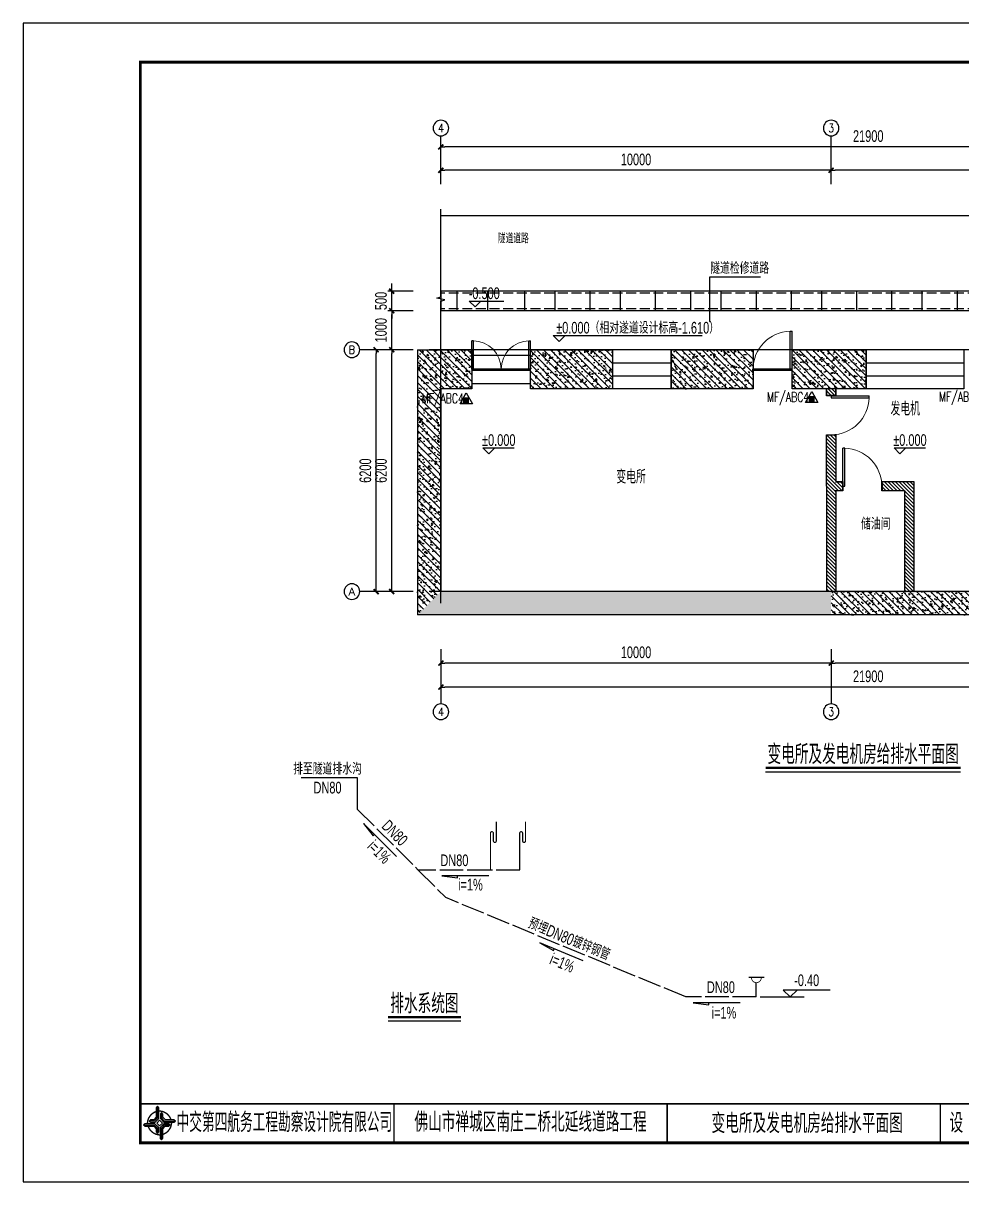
# Model space of a CAD drawing. Extents: x -316592 to 60787, y -138940 to -60306.
# Drawn here: x -30152 to -6077, y -138940 to -109240 of the extents above; entities that cross this region are included whole.
import ezdxf
from ezdxf.enums import TextEntityAlignment as Align

# ---------------------------------------------------------------- set-up
doc = ezdxf.new("R2010")
doc.units = 0
doc.header["$LTSCALE"] = 1000
doc.header["$MEASUREMENT"] = 0
doc.linetypes.add('DASH', pattern=[0.35, 0.25, -0.1])
doc.linetypes.add('W_P', pattern=[0.7, 0.6, -0.1])
for name, color, linetype in [('---GPS_废水管', 3, 'W_P'), ('---GPS_废水管_DN', 74, 'Continuous'), ('---GPS_废水管_PJ', 74, 'Continuous'), ('---GPS_排水管_PJ', 54, 'Continuous'), ('---GPS_消防设备及管件', 4, 'Continuous'), ('AXIS', 4, 'Continuous'), ('AXIS_TEXT', 7, 'Continuous'), ('DIM_ELEV', 4, 'Continuous'), ('DIM_SYMB', 4, 'Continuous'), ('DOTE', 8, 'Continuous'), ('PUB_HATCH', 246, 'Continuous'), ('PUB_TEXT', 7, 'Continuous'), ('PUB_WALL', 9, 'Continuous'), ('QQ', 8, 'Continuous'), ('WALL', 8, 'Continuous'), ('WINDOW', 8, 'Continuous'), ('图框', 7, 'Continuous'), ('文字', 7, 'Continuous')]:
    doc.layers.add(name, color=color, linetype=linetype)
doc.styles.add('_TCH_AXIS', font='COMPLEX', dxfattribs={"bigfont": 'GBCBIG'})
doc.styles.add('COMPLEX', font='COMPLEX')
doc.styles.add('HZ', font='HZTXT_E.SHX', dxfattribs={"width": 0.7, "bigfont": 'HZTXT.SHX'})
doc.styles.add('HZTXT', font='SIMPLEX.shx', dxfattribs={"width": 0.8, "bigfont": 'gbhzfs.shx'})
doc.styles.get("Standard").update_dxf_attribs({"font": 'simplex1.shx', "width": 0.7, "bigfont": 'hztxt.shx'})
doc.dimstyles.new('LZGPS', dxfattribs={"dimscale": 100, "dimtxt": 3, "dimasz": 1, "dimexe": 1, "dimexo": 2, "dimgap": 1.25, "dimtad": 1, "dimdec": 0, "dimzin": 0, "dimdsep": 46, "dimtxsty": 'HZ', "dimblk": '$dimbk', "dimcen": 2, "dimclrd": 256, "dimclre": 256, "dimazin": 0, "dimtfac": 1, "dimtdec": 0, "dimtix": 1, "dimtmove": 2, "dimatfit": 3, "dimfxl": 0, "dimtolj": 1, "dimtzin": 0, "dimarcsym": 0})
pattern_1 = [(135, (132065.31, -100986.26), (47.0226, 47.0226), [])]
pattern_2 = [(135, (132065.31, -101034.01), (88.38835, 88.38835), []), (130, (132065.3, -101034), (-358.6301, -31.37607), [37.5, -412.5]), (185, (132065.3, -101034), (69.3757, 376.0961), [30, -330]), (79.5486, (132035.42, -101036.63), (-289.2547, 344.7198), [31.8701, -350.57106]), (133.8158, (132065.3, -100934), (-533.6205, -82.7595), [56.25, -618.75]), (83.3644, (132020.84, -100940.9), (-467.3314, 487.059), [47.8051, -525.8565]), (188.8158, (132065.3, -100934), (-467.331, 487.0593), [45, -495]), (159, (132015.3, -100959), (-298.4535, -201.30945), [37.5, -412.5]), (214, (132015.3, -100959), (-121.6577, 362.575), [30, -330]), (108.5486, (131990.44, -100975.8), (-420.1113, 161.26525), [31.8701, -350.57106]), (142.5, (132065.31, -101034.01), (-6.07993, 166.44693), [0, -326, 0, -335, 0, -331.25]), (172.5, (132065.31, -101034.01), (-131.53477, 197.20586), [0, -191, 0, -318.5, 0, -126.25]), (212.5, (132176.81, -101034.01), (-266.91122, -11.27744), [0, -125, 0, -390, 0, -517.5]), (222.5, (132226.8, -101034), (-291.5931, 50.0525), [0, -162.5, 0, -259, 0, -367.5])]

# ---------------------------------------------------------------- blocks, each defined once
blk = doc.blocks.new('tb')
at = {"lineweight": -3}
h = blk.add_hatch(color=256, dxfattribs=at)
h.paths.add_polyline_path([(-1.23, -0.13), (-3.78, -0.14), (-4.14, -0.41), (-1.4, -0.44), (-0.56, -1.24), (-0.54, -2.62), (-0.27, -2.2), (-0.26, -1.06)])
h.paths.add_polyline_path([(0.13, -1.08), (0.14, -3.86), (0.41, -4.26), (0.44, -1.24), (1.25, -0.43), (2.66, -0.43), (2.26, -0.16), (1.07, -0.15)])
h.paths.add_polyline_path([(1.08, 0.3), (3.62, 0.3), (4.02, 0.56), (1.25, 0.57), (0.43, 1.39), (0.43, 2.8), (0.16, 2.41), (0.15, 1.24)])
h.paths.add_polyline_path([(-0.28, 1.21), (-0.28, 3.99), (-0.56, 4.39), (-0.57, 1.41), (-1.38, 0.6), (-2.74, 0.56), (-2.33, 0.3), (-1.2, 0.29)])
for p, q in [((-0.56, 4.39), (-0.57, 1.41)), ((-1.38, 0.6), (-2.74, 0.56)), ((-0.57, 1.41), (-1.38, 0.6)), ((0.43, 2.8), (0.43, 1.39)), ((0.43, 1.39), (1.25, 0.57)), ((1.25, 0.57), (4.02, 0.56)), ((-4.14, -0.41), (-1.4, -0.44)), ((-1.4, -0.44), (-0.56, -1.24)), ((-0.56, -1.24), (-0.54, -2.62)), ((0.41, -4.26), (0.44, -1.24)), ((0.44, -1.24), (1.25, -0.43)), ((1.25, -0.43), (2.66, -0.43))]:
    blk.add_line(p, q, dxfattribs=at)
at = {"lineweight": -3, "const_width": 0.35, "flags": 128}
for points in [[(-0.9, 3.02, 0.324167), (-3.16, -0.14)], [(2.88, 0.92, 0.324403), (-0.24, 3.15)], [(0.75, -2.86, 0.325418), (3.02, 0.26)], [(-2.98, -0.76, 0.322976), (0.14, -2.98)]]:
    blk.add_lwpolyline(points, format="xyb", dxfattribs=at)
at = {"lineweight": -3, "flags": 128}
for points in [[(-0.9, 3.99), (-0.9, 1.58), (-1.53, 0.91), (-2.34, 0.91), (-2.74, 0.56), (-2.33, 0.3), (-1.2, 0.29), (-0.28, 1.21), (-0.28, 3.99), (-0.56, 4.39)], [(-0.04, 0.77), (0.68, 0.04), (-0.04, -0.69), (-0.77, 0.05)], [(3.62, 0.92), (1.43, 0.92), (0.77, 1.54), (0.77, 2.38), (0.43, 2.8), (0.16, 2.41), (0.15, 1.24), (1.08, 0.3), (3.62, 0.3), (4.02, 0.56)], [(-3.73, -0.76), (-1.54, -0.76), (-0.89, -1.39), (-0.89, -2.21), (-0.54, -2.62), (-0.27, -2.2), (-0.26, -1.06), (-1.23, -0.13), (-3.78, -0.14), (-4.14, -0.41)], [(0.75, -3.85), (0.75, -1.43), (1.4, -0.78), (2.26, -0.78), (2.66, -0.43), (2.26, -0.16), (1.07, -0.15), (0.13, -1.08), (0.14, -3.86), (0.41, -4.26)]]:
    blk.add_lwpolyline(points, close=True, dxfattribs=at)
blk = doc.blocks.new('$dimbk')
blk.add_line((0, 0), (-1, 0))
blk.add_lwpolyline([(-0.64, -0.64, 0.45, 0.45, 0), (0.64, 0.64, 0.45, 0.45, 0)], format="xyseb")
blk = doc.blocks.new('*D102')
at = {"layer": 'AXIS', "lineweight": -2}
for p, q in [((-19450, -125287), (-19450, -125743)), ((-9450, -125287), (-9450, -125743)), ((-9550, -125643), (-19350, -125643))]:
    blk.add_line(p, q, dxfattribs=at)
at = {"layer": 'Defpoints', "color": 0}
for p in [(-19450, -125087), (-9450, -125087), (-19450, -125643)]:
    blk.add_point(p, dxfattribs=at)
at = {"layer": 'AXIS', "lineweight": -2, "xscale": 100, "yscale": 100, "zscale": 100, "rotation": 180.0000000000002}
blk.add_blockref('$dimbk', (-19450, -125643), dxfattribs=at)
at = {"layer": 'AXIS', "lineweight": -2, "xscale": 100, "yscale": 100, "zscale": 100}
blk.add_blockref('$dimbk', (-9450, -125643), dxfattribs=at)
at = {"layer": 'AXIS', "color": 0, "insert": (-14450, -125368), "char_height": 300, "attachment_point": 5, "style": 'HZ'}
blk.add_mtext('\\A1;10000', dxfattribs=at)
blk = doc.blocks.new('*D103')
at = {"layer": 'AXIS', "lineweight": -2}
for p, q in [((-9450, -125287), (-9450, -125743)), ((-450, -125287), (-450, -125743)), ((-550, -125643), (-9350, -125643))]:
    blk.add_line(p, q, dxfattribs=at)
at = {"layer": 'Defpoints', "color": 0}
for p in [(-9450, -125087), (-450, -125087), (-9450, -125643)]:
    blk.add_point(p, dxfattribs=at)
at = {"layer": 'AXIS', "lineweight": -2, "xscale": 100, "yscale": 100, "zscale": 100, "rotation": 180}
blk.add_blockref('$dimbk', (-9450, -125643), dxfattribs=at)
at = {"layer": 'AXIS', "lineweight": -2, "xscale": 100, "yscale": 100, "zscale": 100}
blk.add_blockref('$dimbk', (-450, -125643), dxfattribs=at)
at = {"layer": 'AXIS', "color": 0, "insert": (-4950, -125368), "char_height": 300, "attachment_point": 5, "style": 'HZ'}
blk.add_mtext('\\A1;9000', dxfattribs=at)
blk = doc.blocks.new('*D105')
at = {"layer": 'AXIS', "lineweight": -2}
for p, q in [((-19450, -125651), (-19450, -126358)), ((2450, -125651), (2450, -126358)), ((2350, -126258), (-19350, -126258))]:
    blk.add_line(p, q, dxfattribs=at)
at = {"layer": 'Defpoints', "color": 0}
for p in [(-19450, -125451), (2450, -125451), (-19450, -126258)]:
    blk.add_point(p, dxfattribs=at)
at = {"layer": 'AXIS', "lineweight": -2, "xscale": 100, "yscale": 100, "zscale": 100, "rotation": 180}
blk.add_blockref('$dimbk', (-19450, -126258), dxfattribs=at)
at = {"layer": 'AXIS', "lineweight": -2, "xscale": 100, "yscale": 100, "zscale": 100}
blk.add_blockref('$dimbk', (2450, -126258), dxfattribs=at)
at = {"layer": 'AXIS', "color": 0, "insert": (-8500, -125983), "char_height": 300, "attachment_point": 5, "style": 'HZ'}
blk.add_mtext('\\A1;21900', dxfattribs=at)
blk = doc.blocks.new('*D112')
at = {"layer": 'AXIS', "lineweight": -2}
for p, q in [((-20163, -117610), (-20809, -117610)), ((-20709, -123710), (-20709, -117710)), ((-20163, -123810), (-20809, -123810))]:
    blk.add_line(p, q, dxfattribs=at)
at = {"layer": 'Defpoints', "color": 0}
for p in [(-20709, -117610), (-19963, -117610), (-19963, -123810)]:
    blk.add_point(p, dxfattribs=at)
at = {"layer": 'AXIS', "lineweight": -2, "xscale": 100, "yscale": 100, "zscale": 100}
for p, rotation in [((-20709, -117610), 90), ((-20709, -123810), 270)]:
    blk.add_blockref('$dimbk', p, dxfattribs=dict(at, rotation=rotation))
at = {"layer": 'AXIS', "color": 0, "insert": (-20984, -120710), "char_height": 300, "attachment_point": 5, "rotation": 90, "style": 'HZ'}
blk.add_mtext('\\A1;6200', dxfattribs=at)
blk = doc.blocks.new('*D113')
at = {"layer": 'AXIS', "lineweight": -2}
for p, q in [((-20163, -116610), (-20809, -116610)), ((-20709, -117510), (-20709, -116710)), ((-20163, -117610), (-20809, -117610))]:
    blk.add_line(p, q, dxfattribs=at)
at = {"layer": 'Defpoints', "color": 0}
for p in [(-20709, -116610), (-19963, -116610), (-19963, -117610)]:
    blk.add_point(p, dxfattribs=at)
at = {"layer": 'AXIS', "lineweight": -2, "xscale": 100, "yscale": 100, "zscale": 100}
for p, rotation in [((-20709, -116610), 90), ((-20709, -117610), 270)]:
    blk.add_blockref('$dimbk', p, dxfattribs=dict(at, rotation=rotation))
at = {"layer": 'AXIS', "color": 0, "insert": (-20984, -117110), "char_height": 300, "attachment_point": 5, "rotation": 90, "style": 'HZ'}
blk.add_mtext('\\A1;1000', dxfattribs=at)
blk = doc.blocks.new('*D114')
at = {"layer": 'AXIS', "lineweight": -2}
for p, q in [((-20163, -116110), (-20809, -116110)), ((-20709, -116010), (-20709, -115910)), ((-20709, -116610), (-20709, -116110)), ((-20163, -116610), (-20809, -116610)), ((-20709, -116710), (-20709, -116810))]:
    blk.add_line(p, q, dxfattribs=at)
at = {"layer": 'Defpoints', "color": 0}
for p in [(-20709, -116110), (-19963, -116110), (-19963, -116610)]:
    blk.add_point(p, dxfattribs=at)
at = {"layer": 'AXIS', "lineweight": -2, "xscale": 100, "yscale": 100, "zscale": 100}
for p, rotation in [((-20709, -116110), 270), ((-20709, -116610), 90)]:
    blk.add_blockref('$dimbk', p, dxfattribs=dict(at, rotation=rotation))
at = {"layer": 'AXIS', "color": 0, "insert": (-20984, -116360), "char_height": 300, "attachment_point": 5, "rotation": 90, "style": 'HZ'}
blk.add_mtext('\\A1;500', dxfattribs=at)
blk = doc.blocks.new('*D115')
at = {"layer": 'AXIS', "lineweight": -2}
for p, q in [((-20428, -117610), (-21209, -117610)), ((-21109, -123710), (-21109, -117710)), ((-20428, -123810), (-21209, -123810))]:
    blk.add_line(p, q, dxfattribs=at)
at = {"layer": 'Defpoints', "color": 0}
for p in [(-21109, -117610), (-20228, -117610), (-20228, -123810)]:
    blk.add_point(p, dxfattribs=at)
at = {"layer": 'AXIS', "lineweight": -2, "xscale": 100, "yscale": 100, "zscale": 100}
for p, rotation in [((-21109, -117610), 90), ((-21109, -123810), 270)]:
    blk.add_blockref('$dimbk', p, dxfattribs=dict(at, rotation=rotation))
at = {"layer": 'AXIS', "color": 0, "insert": (-21384, -120710), "char_height": 300, "attachment_point": 5, "rotation": 90, "style": 'HZ'}
blk.add_mtext('\\A1;6200', dxfattribs=at)
blk = doc.blocks.new('*D116')
at = {"layer": 'AXIS', "lineweight": -2}
for p, q in [((-19450, -113367), (-19450, -112910)), ((-9550, -113010), (-19350, -113010)), ((-9450, -113367), (-9450, -112910))]:
    blk.add_line(p, q, dxfattribs=at)
at = {"layer": 'Defpoints', "color": 0}
for p in [(-19450, -113010), (-19450, -113567), (-9450, -113567)]:
    blk.add_point(p, dxfattribs=at)
at = {"layer": 'AXIS', "lineweight": -2, "xscale": 100, "yscale": 100, "zscale": 100, "rotation": 180}
blk.add_blockref('$dimbk', (-19450, -113010), dxfattribs=at)
at = {"layer": 'AXIS', "lineweight": -2, "xscale": 100, "yscale": 100, "zscale": 100}
blk.add_blockref('$dimbk', (-9450, -113010), dxfattribs=at)
at = {"layer": 'AXIS', "color": 0, "insert": (-14450, -112735), "char_height": 300, "attachment_point": 5, "style": 'HZ'}
blk.add_mtext('\\A1;10000', dxfattribs=at)
blk = doc.blocks.new('*D117')
at = {"layer": 'AXIS', "lineweight": -2}
for p, q in [((-9450, -113367), (-9450, -112910)), ((-550, -113010), (-9350, -113010)), ((-450, -113367), (-450, -112910))]:
    blk.add_line(p, q, dxfattribs=at)
at = {"layer": 'Defpoints', "color": 0}
for p in [(-9450, -113010), (-9450, -113567), (-450, -113567)]:
    blk.add_point(p, dxfattribs=at)
at = {"layer": 'AXIS', "lineweight": -2, "xscale": 100, "yscale": 100, "zscale": 100, "rotation": 180}
blk.add_blockref('$dimbk', (-9450, -113010), dxfattribs=at)
at = {"layer": 'AXIS', "lineweight": -2, "xscale": 100, "yscale": 100, "zscale": 100}
blk.add_blockref('$dimbk', (-450, -113010), dxfattribs=at)
at = {"layer": 'AXIS', "color": 0, "insert": (-4950, -112735), "char_height": 300, "attachment_point": 5, "style": 'HZ'}
blk.add_mtext('\\A1;9000', dxfattribs=at)
blk = doc.blocks.new('*D119')
at = {"layer": 'AXIS', "lineweight": -2}
for p, q in [((-19450, -113018), (-19450, -112311)), ((2350, -112411), (-19350, -112411)), ((2450, -113018), (2450, -112311))]:
    blk.add_line(p, q, dxfattribs=at)
at = {"layer": 'Defpoints', "color": 0}
for p in [(-19450, -112411), (-19450, -113218), (2450, -113218)]:
    blk.add_point(p, dxfattribs=at)
at = {"layer": 'AXIS', "lineweight": -2, "xscale": 100, "yscale": 100, "zscale": 100, "rotation": 180}
blk.add_blockref('$dimbk', (-19450, -112411), dxfattribs=at)
at = {"layer": 'AXIS', "lineweight": -2, "xscale": 100, "yscale": 100, "zscale": 100}
blk.add_blockref('$dimbk', (2450, -112411), dxfattribs=at)
at = {"layer": 'AXIS', "color": 0, "insert": (-8500, -112136), "char_height": 300, "attachment_point": 5, "style": 'HZ'}
blk.add_mtext('\\A1;21900', dxfattribs=at)
blk = doc.blocks.new('_AXISO')
blk.add_circle((0, 0), 0.5)
at = {"layer": 'AXIS_TEXT', "style": 'COMPLEX', "width": 1.041667}
blk.add_attdef('A', text='', height=0.56, dxfattribs=at).set_placement((-0.25, -0.28), (0.25, -0.28), align=Align.FIT)
blk = doc.blocks.new('$DorLib2D$00000001')
for p, q in [((0.45, 0.975), (0.5, 0.975)), ((0.45, 0), (0.45, 0.975)), ((0.5, 0), (0.5, 0.975)), ((0.5, 0), (0.45, 0))]:
    blk.add_line(p, q)
at = {"lineweight": 13}
blk.add_arc((0.475, 0), 0.975, 91.4693, 180, dxfattribs=at)
blk = doc.blocks.new('$DorLib2D$00000002')
for p, q in [((-0.5, 0), (-0.5, 0.4875)), ((-0.475, 0.4875), (-0.5, 0.4875)), ((-0.475, 0), (-0.475, 0.4875)), ((0.475, 0), (0.475, 0.4875)), ((0.475, 0.4875), (0.5, 0.4875)), ((0.5, 0), (0.5, 0.4875)), ((-0.5, 0), (-0.475, 0)), ((0.5, 0), (0.475, 0))]:
    blk.add_line(p, q)
at = {"lineweight": 13}
for centre, start, end in [((-0.4875, 0), 0, 88.53072), ((0.4875, 0), 91.46928, 180)]:
    blk.add_arc(centre, 0.4875, start, end, dxfattribs=at)
blk = doc.blocks.new('$TCHSYS$WIN2D')
for p, q in [((-0.5, 0.5), (0.5, 0.5)), ((-0.5, 0.5), (-0.5, -0.5)), ((0.5, 0.5), (0.5, -0.5)), ((0.5, 0.167), (-0.5, 0.167)), ((0.5, -0.167), (-0.5, -0.167)), ((-0.5, -0.5), (0.5, -0.5))]:
    blk.add_line(p, q)
blk = doc.blocks.new('$PS007_2')
at = {"const_width": 30}
blk.add_lwpolyline([(0, 0), (0, 946, 1), (-75, 946), (-75, 746, -1), (-150, 746), (-150, 1244)], format="xyb", dxfattribs=at)
blk = doc.blocks.new('$PS001_1')
blk.add_line((-212, 500), (188, 500))
at = {"const_width": 20}
blk.add_lwpolyline([(-134, 500, 1.067664), (116, 500)], format="xyb", dxfattribs=at)
at = {"const_width": 30}
blk.add_lwpolyline([(0, 367), (0, 0)], dxfattribs=at)
at = {"style": 'HZ', "width": 0.7, "flags": 1}
for tag in ['UNIT', 'WHAT', 'SPEC']:
    blk.add_attdef(tag, (0, 0), '', height=0.001, dxfattribs=at)
blk = doc.blocks.new('_ARROW2')
blk.add_line((-600, 0), (600, 0))
blk.add_lwpolyline([(600, 0), (202, 50), (202, 0)])
blk.add_solid([(202, 50), (202, 0), (600, 0), (202, 50)])
blk = doc.blocks.new('$BG_1')
blk.add_lwpolyline([(10.23, 1.77), (-1.77, 1.77), (0, 0), (1.77, 1.77)])
at = {"style": 'HZ', "width": 0.7}
blk.add_attdef('BG', text='', height=2.5, dxfattribs=at).set_placement((4.22, 2.77), align=Align.CENTER)
blk = doc.blocks.new('MF5')
at = {"layer": '---GPS_消防设备及管件'}
h = blk.add_hatch(dxfattribs=at)
h.set_pattern_fill('JIS_RC_30', color=256, style=0)
h.set_pattern_definition([(45, (-115826.89, -14784.76), (-21.2132034, 21.2132034), []), (45, (-115825.89, -14784.76), (-21.2132034, 21.2132034), []), (45, (-115824.89, -14784.76), (-21.2132034, 21.2132034), [])])
h.paths.add_polyline_path([(-90, 38), (-90, 218), (90, 218), (90, 38)])
for p, q in [((0, 416), (-240, 0)), ((-240, 0), (240, 0)), ((-90, 218), (90, 218)), ((-90, 38), (-90, 218)), ((-90, 38), (90, 38)), ((240, 0), (0, 416)), ((90, 38), (90, 218))]:
    blk.add_line(p, q, dxfattribs=at)

msp = doc.modelspace()

# ---------------------------------------------------------------- hatches: boundary and pattern name
at = {"layer": 'PUB_HATCH'}
h = msp.add_hatch(dxfattribs=at)
h.set_pattern_fill('钢筋混凝土', color=256, scale=50, style=0)
h.set_pattern_definition(pattern_2)
h.paths.add_polyline_path([(-20025.2, -117635.3), (-19475.2, -118585.3), (-19450.2, -118610.3), (-19450.2, -123810.3), (-20050.2, -124410.3), (-20050.2, -117610.3)])
h = msp.add_hatch(dxfattribs=at)
h.set_pattern_fill('钢筋混凝土', color=256, scale=50, style=0)
h.set_pattern_definition(pattern_2)
h.paths.add_polyline_path([(-20025.2, -117635.3), (-20050.2, -117610.3), (-18655.2, -117610.3), (-18655.2, -118610.3), (-19450.2, -118610.3), (-19475.2, -118585.3)])
h = msp.add_hatch(dxfattribs=at)
h.set_pattern_fill('钢筋混凝土', color=256, scale=50, style=0)
h.set_pattern_definition(pattern_2)
h.paths.add_polyline_path([(-15049.8, -118610.3), (-17155.2, -118610.3), (-17155.2, -117610.3), (-15049.8, -117610.3)])
h = msp.add_hatch(dxfattribs=at)
h.set_pattern_fill('钢筋混凝土', color=256, scale=50, style=0)
h.set_pattern_definition(pattern_2)
h.paths.add_polyline_path([(-11451.4, -118610.3), (-13549.8, -118610.3), (-13549.8, -117610.3), (-11451.4, -117610.3)])
h = msp.add_hatch(dxfattribs=at)
h.set_pattern_fill('钢筋混凝土', color=256, scale=50, style=0)
h.set_pattern_definition(pattern_2)
h.paths.add_polyline_path([(-9450.2, -117610.3), (-9450.2, -118610.3), (-10451.4, -118610.3), (-10451.4, -117610.3)])
h = msp.add_hatch(dxfattribs=at)
h.set_pattern_fill('钢筋混凝土', color=256, scale=50, style=0)
h.set_pattern_definition(pattern_2)
h.paths.add_polyline_path([(-9450.2, -118610.3), (-9450.2, -117610.3), (-8550.4, -117610.3), (-8550.4, -118610.3)])
h = msp.add_hatch(dxfattribs=at)
h.set_pattern_fill('普通砖', color=256, scale=50, style=0)
h.set_pattern_definition(pattern_1)
h.paths.add_polyline_path([(-9570.2, -118610.3), (-9330.2, -118610.3), (-9330.2, -118790.5), (-9570.2, -118790.5)])
h = msp.add_hatch(dxfattribs=at)
h.set_pattern_fill('普通砖', color=256, scale=50, style=0)
h.set_pattern_definition(pattern_1)
h.paths.add_polyline_path([(-9410.2, -121110.3), (-9570.2, -121110.3), (-9570.2, -119790.5), (-9330.2, -119790.5), (-9330.2, -120990.3), (-9355.2, -121015.3)])
h = msp.add_hatch(dxfattribs=at)
h.set_pattern_fill('普通砖', color=256, scale=50, style=0)
h.set_pattern_definition(pattern_1)
h.paths.add_polyline_path([(-9410.2, -121110.3), (-9355.2, -121205.3), (-9330.2, -121230.3), (-9330.2, -123810.3), (-9570.2, -123810.3), (-9570.2, -121110.3)])
h = msp.add_hatch(dxfattribs=at)
h.set_pattern_fill('普通砖', color=256, scale=50, style=0)
h.set_pattern_definition(pattern_1)
h.paths.add_polyline_path([(-9355.2, -121015.3), (-9330.2, -120990.3), (-9150.2, -120990.3), (-9150.2, -121230.3), (-9330.2, -121230.3), (-9355.2, -121205.3), (-9410.2, -121110.3)])
h = msp.add_hatch(dxfattribs=at)
h.set_pattern_fill('普通砖', color=256, scale=50, style=0)
h.set_pattern_definition(pattern_1)
h.paths.add_polyline_path([(-7330.2, -120990.3), (-7570.2, -121230.3), (-8150.2, -121230.3), (-8150.2, -120990.3)])
h = msp.add_hatch(dxfattribs=at)
h.set_pattern_fill('普通砖', color=256, scale=50, style=0)
h.set_pattern_definition(pattern_1)
h.paths.add_polyline_path([(-7570.2, -121230.3), (-7330.2, -120990.3), (-7330.2, -123810.3), (-7570.2, -123810.3)])
h = msp.add_hatch(dxfattribs=at)
h.set_pattern_fill('钢筋混凝土', color=256, scale=50, style=0)
h.set_pattern_definition(pattern_2)
h.paths.add_polyline_path([(-9450.2, -123810.3), (-9450.2, -124410.3), (-20050.2, -124410.3), (-19450.2, -123810.3)])
h = msp.add_hatch(dxfattribs=at)
h.set_pattern_fill('钢筋混凝土', color=256, scale=50, style=0)
h.set_pattern_definition(pattern_2)
h.paths.add_polyline_path([(-7450.2, -123810.3), (-7450.2, -124410.3), (-9450.2, -124410.3), (-9450.2, -123810.3)])
h = msp.add_hatch(dxfattribs=at)
h.set_pattern_fill('钢筋混凝土', color=256, scale=50, style=0)
h.set_pattern_definition(pattern_2)
h.paths.add_polyline_path([(-250.2, -124010.4), (-450.2, -124385.4), (-450.2, -124410.4), (-7450.2, -124410.3), (-7450.2, -123810.3), (-450.2, -123810.4)])
at = {"layer": 'PUB_WALL'}
for points in [[(-20050.2, -117610.3), (-20050.2, -124410.3), (-20025.2, -124385.3), (-20025.2, -117635.3)], [(-20050.2, -117610.3), (-18655.2, -117610.3), (-18680.2, -117635.3), (-20025.2, -117635.3)], [(-18655.2, -117610.3), (-18655.2, -118610.3), (-18680.2, -118585.3), (-18680.2, -117635.3)], [(-17155.2, -118610.3), (-17155.2, -117610.3), (-17130.2, -117635.3), (-17130.2, -118585.3)], [(-17155.2, -117610.3), (-15049.8, -117610.3), (-15074.8, -117635.3), (-17130.2, -117635.3)], [(-15049.8, -117610.3), (-15049.8, -118610.3), (-15074.8, -118585.3), (-15074.8, -117635.3)], [(-13549.8, -118610.3), (-13549.8, -117610.3), (-13524.8, -117635.3), (-13524.8, -118585.3)], [(-13549.8, -117610.3), (-11451.4, -117610.3), (-11476.4, -117635.3), (-13524.8, -117635.3)], [(-11451.4, -117610.3), (-11451.4, -118610.3), (-11476.4, -118585.3), (-11476.4, -117635.3)], [(-10451.4, -118610.3), (-10451.4, -117610.3), (-10426.4, -117635.3), (-10426.4, -118585.3)], [(-10451.4, -117610.3), (-9450.2, -117610.3), (-9450.2, -117635.3), (-10426.4, -117635.3)], [(-9450.2, -117610.3), (-8550.4, -117610.3), (-8575.4, -117635.3), (-9450.2, -117635.3)], [(-8550.4, -117610.3), (-8550.4, -118610.3), (-8575.4, -118585.3), (-8575.4, -117635.3)], [(-19450.2, -118610.3), (-19450.2, -123810.3), (-19475.2, -123835.3), (-19475.2, -118585.3)], [(-18655.2, -118610.3), (-19450.2, -118610.3), (-19475.2, -118585.3), (-18680.2, -118585.3)], [(-15049.8, -118610.3), (-17155.2, -118610.3), (-17130.2, -118585.3), (-15074.8, -118585.3)], [(-11451.4, -118610.3), (-13549.8, -118610.3), (-13524.8, -118585.3), (-11476.4, -118585.3)], [(-9450.2, -118610.3), (-10451.4, -118610.3), (-10426.4, -118585.3), (-9450.2, -118585.3)], [(-9570.2, -118790.5), (-9570.2, -118610.3), (-9545.2, -118610.3), (-9545.2, -118765.5)], [(-9330.2, -118790.5), (-9570.2, -118790.5), (-9545.2, -118765.5), (-9355.2, -118765.5)], [(-8550.4, -118610.3), (-9450.2, -118610.3), (-9450.2, -118585.3), (-8575.4, -118585.3)], [(-9330.2, -118610.3), (-9330.2, -118790.5), (-9355.2, -118765.5), (-9355.2, -118610.3)], [(-9570.2, -121110.3), (-9570.2, -119790.5), (-9545.2, -119815.5), (-9545.2, -121110.3)], [(-9570.2, -119790.5), (-9330.2, -119790.5), (-9355.2, -119815.5), (-9545.2, -119815.5)], [(-9330.2, -119790.5), (-9330.2, -120990.3), (-9355.2, -121015.3), (-9355.2, -119815.5)], [(-9570.2, -121110.3), (-9570.2, -123810.3), (-9545.2, -123810.3), (-9545.2, -121110.3)], [(-9330.2, -120990.3), (-9150.2, -120990.3), (-9175.2, -121015.3), (-9355.2, -121015.3)], [(-9150.2, -120990.3), (-9150.2, -121230.3), (-9175.2, -121205.3), (-9175.2, -121015.3)], [(-8150.2, -121230.3), (-8150.2, -120990.3), (-8125.2, -121015.3), (-8125.2, -121205.3)], [(-8150.2, -120990.3), (-7330.2, -120990.3), (-7355.2, -121015.3), (-8125.2, -121015.3)], [(-7330.2, -120990.3), (-7330.2, -123810.3), (-7355.2, -123810.3), (-7355.2, -121015.3)], [(-9330.2, -121230.3), (-9330.2, -123810.3), (-9355.2, -123810.3), (-9355.2, -121205.3)], [(-9150.2, -121230.3), (-9330.2, -121230.3), (-9355.2, -121205.3), (-9175.2, -121205.3)], [(-7570.2, -121230.3), (-8150.2, -121230.3), (-8125.2, -121205.3), (-7545.2, -121205.3)], [(-7570.2, -121230.3), (-7570.2, -123810.3), (-7545.2, -123810.3), (-7545.2, -121205.3)], [(-9450.2, -123810.3), (-19450.2, -123810.3), (-19475.2, -123835.3), (-9450.2, -123835.3)], [(-7450.2, -123810.3), (-9450.2, -123810.3), (-9450.2, -123835.3), (-7450.2, -123835.3)], [(-450.2, -123810.4), (-7450.2, -123810.3), (-7450.2, -123835.3), (-425.2, -123835.4)], [(-9450.2, -124410.3), (-20050.2, -124410.3), (-20025.2, -124385.3), (-9450.2, -124385.3)], [(-7450.2, -124410.3), (-9450.2, -124410.3), (-9450.2, -124385.3), (-7450.2, -124385.3)], [(-450.2, -124410.4), (-7450.2, -124410.3), (-7450.2, -124385.3), (-450.2, -124385.4)]]:
    msp.add_hatch(color=256, dxfattribs=at).paths.add_polyline_path(points)

# ---------------------------------------------------------------- linework, layer by layer
at = {"layer": '---GPS_废水管'}
for p, q in [((-21583.1, -129392.7, -400), (-20027.7, -130948.1, -400)), ((-18179.6, -130948.1, -400), (-20027.7, -130948.1, -400)), ((-20027.7, -130948.1, -400), (-19320.7, -131655, -400)), ((-17430.2, -130948.1, -400), (-18179.6, -130948.1, -400)), ((-13175.3, -134200.3, -400), (-19320.7, -131655, -400)), ((-11375.4, -134200.3, -400), (-13175.3, -134200.3, -400))]:
    msp.add_line(p, q, dxfattribs=at)
at = {"layer": '---GPS_废水管_DN'}
for p, q in [((-12554.8, -116886.8), (-12554.8, -115740.6)), ((-12554.8, -115740.6), (-11256.8, -115740.6)), ((-21583.1, -128585, -400), (-23032.6, -128585, -400)), ((-21583.1, -129392.7, -400), (-21583.1, -128585, -400)), ((-11265.7, -134200.3, -400), (-10138, -134200.3, -400))]:
    msp.add_line(p, q, dxfattribs=at)
at = {"layer": '---GPS_废水管_DN', "const_width": 20}
msp.add_lwpolyline([(-12554.8, -116896.8, -1), (-12554.8, -116876.8, -1)], format="xyb", close=True, dxfattribs=at)
for p, q in [((-8550.4, -118610.7), (-8550.3, -117610.7)), ((-17150.2, -117755.5), (-18650.2, -117755.5)), ((-17155.2, -118110.3), (-18655.2, -118110.3)), ((-17155.2, -118140.3), (-18655.2, -118140.3)), ((-10451.4, -118110.3), (-11451.4, -118110.3)), ((-10451.4, -118140.3), (-11451.4, -118140.3)), ((-17150.2, -118485.5), (-18650.2, -118485.5))]:
    msp.add_line(p, q)
msp.add_lwpolyline([(11847.8, -138939.9), (11847.8, -109239.9), (-30152.2, -109239.9), (-30152.2, -138939.9)], close=True)
for points, const_width in [([(10847.8, -110239.9), (-27152.2, -110239.9), (-27152.2, -137939.9), (10847.8, -137939.9), (10847.8, -110239.9)], 70), ([(-27152.2, -136939.9), (10847.8, -136939.9)], 40)]:
    msp.add_lwpolyline(points, dxfattribs=dict(const_width=const_width))
at = {"layer": 'AXIS'}
for p, q in [((-19450.2, -113367.6), (-19450.2, -112128)), ((-9450.2, -113367.6), (-9450.2, -112128)), ((-20228.1, -117610.3), (-21529.7, -117610.3)), ((-20228.1, -123810.3), (-21529.7, -123810.3)), ((-19450.2, -125451.1), (-19450.2, -126690.7)), ((-9450.2, -125451.1), (-9450.2, -126690.7))]:
    msp.add_line(p, q, dxfattribs=at)
at = {"layer": 'DIM_ELEV'}
for p, q in [((-18575.2, -116515), (-18725.2, -116365)), ((-18725.2, -116365), (-17838.8, -116365)), ((-18575.2, -116515), (-18425.2, -116365)), ((-16418.8, -117398.9), (-16568.8, -117248.9)), ((-16568.8, -117248.9), (-12758.4, -117248.9)), ((-16418.8, -117398.9), (-16268.8, -117248.9)), ((-18221.1, -120278.9), (-18371.1, -120128.9)), ((-18371.1, -120128.9), (-17569.5, -120128.9)), ((-18221.1, -120278.9), (-18071.1, -120128.9)), ((-7686.4, -120278.9), (-7836.4, -120128.9)), ((-7836.4, -120128.9), (-7034.8, -120128.9)), ((-7686.4, -120278.9), (-7536.4, -120128.9))]:
    msp.add_line(p, q, dxfattribs=at)
at = {"layer": 'DIM_SYMB'}
msp.add_lwpolyline([(-19450.2, -118610.3), (-19450.2, -116366.1), (-19345.2, -116327.9), (-19555.2, -116290.8), (-19450.2, -116253.6), (-19450.2, -114009.3)], dxfattribs=at)
at = {"layer": 'DOTE'}
for p, q in [((-19450.2, -124110.3), (-19450.2, -117310.3)), ((-19450.2, -124110.3), (-19450.2, -117310.3)), ((-150.2, -117610.3), (-19750.2, -117610.3)), ((2749.8, -123810.3), (-19750.2, -123810.3))]:
    msp.add_line(p, q, dxfattribs=at)
at = {"layer": 'QQ'}
for p, q in [((-450.2, -114178), (-19450.2, -114178)), ((-450.2, -116110.3), (-19450.2, -116110.3)), ((-19450.2, -116110.3), (-19450.2, -116610.3)), ((-19040.2, -116110.3), (-19040.2, -116610.3)), ((-18258.2, -116110.3), (-18258.2, -116610.3)), ((-17308.2, -116110.3), (-17308.2, -116610.3)), ((-16533.2, -116110.3), (-16533.2, -116610.3)), ((-15633.2, -116110.3), (-15633.2, -116610.3)), ((-15633.2, -116110.3), (-15633.2, -116610.3)), ((-14858.2, -116110.3), (-14858.2, -116610.3)), ((-13958.2, -116110.3), (-13958.2, -116610.3)), ((-13050.2, -116110.3), (-13050.2, -116610.3)), ((-13050.2, -116110.3), (-13050.2, -116610.3)), ((-12275.2, -116110.3), (-12275.2, -116610.3)), ((-11375.2, -116110.3), (-11375.2, -116610.3)), ((-10475.2, -116110.3), (-10475.2, -116610.3)), ((-10475.2, -116110.3), (-10475.2, -116610.3)), ((-9700.2, -116110.3), (-9700.2, -116610.3)), ((-8800.2, -116110.3), (-8800.2, -116610.3)), ((-7900.2, -116110.3), (-7900.2, -116610.3)), ((-7900.2, -116110.3), (-7900.2, -116610.3)), ((-7125.2, -116110.3), (-7125.2, -116610.3)), ((-6225.2, -116110.3), (-6225.2, -116610.3)), ((-450.2, -116610.3), (-19450.2, -116610.3))]:
    msp.add_line(p, q, dxfattribs=at)
at = {"layer": 'QQ', "linetype": 'DASH'}
for p, q in [((-450.2, -116160.3), (-19450.2, -116160.3)), ((-450.2, -116560.3), (-19450.2, -116560.3))]:
    msp.add_line(p, q, dxfattribs=at)
at = {"layer": 'WALL'}
for p, q in [((-20050.2, -117610.3), (-20050.2, -124410.3)), ((-20050.2, -117610.3), (-18655.2, -117610.3)), ((-18655.2, -117610.3), (-18655.2, -118610.3)), ((-17155.2, -118610.3), (-17155.2, -117610.3)), ((-17155.2, -117610.3), (-15049.8, -117610.3)), ((-15049.8, -117610.3), (-15049.8, -118610.3)), ((-13549.8, -118610.3), (-13549.8, -117610.3)), ((-13549.8, -117610.3), (-11451.4, -117610.3)), ((-11451.4, -117610.3), (-11451.4, -118610.3)), ((-10451.4, -118610.3), (-10451.4, -117610.3)), ((-10451.4, -117610.3), (-9450.2, -117610.3)), ((-9450.2, -117610.3), (-8550.4, -117610.3)), ((-8550.4, -117610.3), (-8550.4, -118610.3)), ((-19450.2, -118610.3), (-19450.2, -123810.3)), ((-18655.2, -118610.3), (-19450.2, -118610.3)), ((-15049.8, -118610.3), (-17155.2, -118610.3)), ((-11451.4, -118610.3), (-13549.8, -118610.3)), ((-9450.2, -118610.3), (-10451.4, -118610.3)), ((-9570.2, -118790.5), (-9570.2, -118610.3)), ((-9330.2, -118790.5), (-9570.2, -118790.5)), ((-8550.4, -118610.3), (-9450.2, -118610.3)), ((-9330.2, -118610.3), (-9330.2, -118790.5)), ((-9570.2, -121110.3), (-9570.2, -119790.5)), ((-9570.2, -119790.5), (-9330.2, -119790.5)), ((-9330.2, -119790.5), (-9330.2, -120990.3)), ((-9570.2, -121110.3), (-9570.2, -123810.3)), ((-9330.2, -120990.3), (-9150.2, -120990.3)), ((-9150.2, -120990.3), (-9150.2, -121230.3)), ((-8150.2, -121230.3), (-8150.2, -120990.3)), ((-8150.2, -120990.3), (-7330.2, -120990.3)), ((-7330.2, -120990.3), (-7330.2, -123810.3)), ((-9330.2, -121230.3), (-9330.2, -123810.3)), ((-9150.2, -121230.3), (-9330.2, -121230.3)), ((-7570.2, -121230.3), (-8150.2, -121230.3)), ((-7570.2, -121230.3), (-7570.2, -123810.3)), ((-9450.2, -123810.3), (-19450.2, -123810.3)), ((-7450.2, -123810.3), (-9450.2, -123810.3)), ((-450.2, -123810.4), (-7450.2, -123810.3)), ((-9450.2, -124410.3), (-20050.2, -124410.3)), ((-7450.2, -124410.3), (-9450.2, -124410.3)), ((-450.2, -124410.4), (-7450.2, -124410.3))]:
    msp.add_line(p, q, dxfattribs=at)
at = {"layer": '图框', "const_width": 40}
for points in [[(-20652.2, -136939.9), (-20652.2, -137939.9)], [(-13652.2, -137939.9), (-13652.2, -136939.9)], [(-6652.2, -137939.9), (-6652.2, -136939.9)]]:
    msp.add_lwpolyline(points, dxfattribs=at)
at = {"layer": '文字'}
for p, q in [((-11131, -128427.9), (-6133, -128427.9)), ((-18937.4, -134817.8), (-20804.7, -134817.8))]:
    msp.add_line(p, q, dxfattribs=at)
at = {"layer": '文字', "const_width": 60}
for points in [[(-11131, -128327.9), (-6133, -128327.9)], [(-18937.4, -134717.8), (-20804.7, -134717.8)]]:
    msp.add_lwpolyline(points, dxfattribs=at)

# ---------------------------------------------------------------- block references
at = {"layer": '---GPS_废水管_DN'}
for p, rotation in [((-21009.9, -130178), 135.0000000004422), ((-18823.5, -131098.1), 180), ((-16362.7, -133042.5), 157.5017920887464), ((-12383.8, -134350.3), 180)]:
    msp.add_blockref('_ARROW2', p, dxfattribs=dict(at, rotation=rotation))
ref = msp.add_blockref('$BG_1', (-10499.2, -134200.3), dxfattribs=dict(at, xscale=100, yscale=100, zscale=100))
ref.add_attrib('BG', '-0.40', dxfattribs={"layer": '0', "height": 300, "style": 'HZ', "width": 0.7}).set_placement((-10077, -133923.5), align=Align.CENTER)
at = {"layer": '---GPS_废水管_PJ', "xscale": -1}
msp.add_blockref('$PS001_1', (-11375.4, -134200.3, -400), dxfattribs=at)
at = {"layer": '---GPS_排水管_PJ', "xscale": -1}
for p in [(-18179.6, -130948.1, -400), (-17430.2, -130948.1, -400)]:
    msp.add_blockref('$PS007_2', p, dxfattribs=at)
at = {"xscale": -0.6666666666666666, "yscale": 0.6666666666666666, "zscale": 0.6666666666666666}
for p in [(-18798.9, -118995.4), (-9948.6, -118961.1)]:
    msp.add_blockref('MF5', p, dxfattribs=at)
at = {"lineweight": -3, "xscale": 100, "yscale": 100, "zscale": 100}
msp.add_blockref('tb', (-26652.7, -137439.4), dxfattribs=at)
at = {"layer": 'AXIS'}
ref = msp.add_blockref('_AXISO', (-19450.2, -111928), dxfattribs=dict(at, xscale=-400, yscale=400, zscale=400))
ref.add_attrib('A', '4', dxfattribs={"layer": 'AXIS_TEXT', "height": 208.3, "style": '_TCH_AXIS'}).set_placement((-19529.6, -112032.1), (-19370.9, -112032.1), align=Align.FIT)
ref = msp.add_blockref('_AXISO', (-9450.2, -111928), dxfattribs=dict(at, xscale=-400, yscale=400, zscale=400))
ref.add_attrib('A', '3', dxfattribs={"layer": 'AXIS_TEXT', "height": 219.2, "style": '_TCH_AXIS'}).set_placement((-9523.3, -112037.6), (-9377.2, -112037.6), align=Align.FIT)
ref = msp.add_blockref('_AXISO', (-21729.7, -117610.3), dxfattribs=dict(at, xscale=-400, yscale=400, zscale=400))
ref.add_attrib('A', 'B', dxfattribs={"layer": 'AXIS_TEXT', "height": 203.2, "style": '_TCH_AXIS'}).set_placement((-21811.9, -117711.9), (-21647.4, -117711.9), align=Align.FIT)
ref = msp.add_blockref('_AXISO', (-21729.7, -123810.3), dxfattribs=dict(at, xscale=-400, yscale=400, zscale=400))
ref.add_attrib('A', 'A', dxfattribs={"layer": 'AXIS_TEXT', "height": 198.2, "style": '_TCH_AXIS'}).set_placement((-21814.6, -123909.4), (-21644.7, -123909.4), align=Align.FIT)
ref = msp.add_blockref('_AXISO', (-19450.2, -126890.7), dxfattribs=dict(at, xscale=-400, yscale=400, zscale=400))
ref.add_attrib('A', '4', dxfattribs={"layer": 'AXIS_TEXT', "height": 208.3, "style": '_TCH_AXIS'}).set_placement((-19529.6, -126994.9), (-19370.9, -126994.9), align=Align.FIT)
ref = msp.add_blockref('_AXISO', (-9450.2, -126890.7), dxfattribs=dict(at, xscale=-400, yscale=400, zscale=400))
ref.add_attrib('A', '3', dxfattribs={"layer": 'AXIS_TEXT', "height": 219.2, "style": '_TCH_AXIS'}).set_placement((-9523.3, -127000.3), (-9377.2, -127000.3), align=Align.FIT)
at = {"layer": 'WINDOW'}
for name, p, xscale, yscale, zscale in [('$DorLib2D$00000001', (-10951.4, -118110.3), 1000, 1000, -1000), ('$DorLib2D$00000002', (-17905.2, -118110.3), 1500, 1500, -1500), ('$TCHSYS$WIN2D', (-14299.8, -118110.3), -1500, 1000, 1500), ('$TCHSYS$WIN2D', (-7300.4, -118110.3), -2500, 1000, 2500)]:
    msp.add_blockref(name, p, dxfattribs=dict(at, xscale=xscale, yscale=yscale, zscale=zscale))
at = {"layer": 'WINDOW', "xscale": 1000, "yscale": -1000, "zscale": -1000}
for p, rotation in [((-9450.2, -119290.5), 90.00000000000001), ((-8650.2, -121110.3), 180)]:
    msp.add_blockref('$DorLib2D$00000001', p, dxfattribs=dict(at, rotation=rotation))

# ---------------------------------------------------------------- texts
at = {"layer": '---GPS_废水管_DN', "style": 'HZ', "width": 0.7}
msp.add_text('隧道检修道路', height=300, dxfattribs=at).set_placement((-12550.5, -115665.6))
for s, p in [('排至隧道排水沟', (-22354.5, -128335, -400)), ('DN80', (-22354.5, -128835, -400)), ('DN80', (-19103.6, -130698.1, -400)), ('i=1%%%', (-18692.3, -131314.6, -400)), ('DN80', (-12275.3, -133950.3, -400)), ('i=1%%%', (-12197.3, -134597.7, -400))]:
    msp.add_text(s, height=300, dxfattribs=at).set_placement(p, align=Align.MIDDLE)
for s, rotation, p in [('DN80', 315, (-20628.6, -129993.6, -400)), ('i=1%%%', 315, (-21023.4, -130477.3, -400)), ('预埋DN80镀锌钢管', 337.50179, (-16152.3, -132696.7, -400)), ('i=1%%%', 337.50179, (-16337.5, -133322.5, -400))]:
    msp.add_text(s, height=300, rotation=rotation, dxfattribs=at).set_placement(p, align=Align.MIDDLE)
at = {"color": 7, "width": 0.7}
for p in [(-19401.4, -118982.6), (-10551.2, -118948.2), (-6146.7, -118940.2)]:
    msp.add_text('MF/ABC4', height=250, dxfattribs=at).set_placement(p, align=Align.CENTER)
at = {"layer": 'PUB_TEXT', "ltscale": 250, "style": 'HZTXT', "width": 0.8}
for s, height, p in [('隧道道路', 250, (-17994.1, -114881.5)), ('发电机', 350, (-7930.9, -119298)), ('变电所', 350, (-14954.4, -121040.5))]:
    msp.add_text(s, height=height, rotation=0.00033, dxfattribs=at).set_placement(p)
at = {"layer": 'PUB_TEXT', "style": 'HZ', "width": 0.7}
for s, p in [('-0.500', (-18737.1, -116312.5)), ('%%P0.000（相对遂道设计标高-1.610）', (-16496, -117196.4)), ('%%P0.000', (-18395, -120076.4)), ('%%P0.000', (-7860.3, -120076.4)), ('储油间', (-8683.8, -122222.5))]:
    msp.add_text(s, height=300, dxfattribs=at).set_placement(p)
at = {"layer": '图框'}
for s, width, p in [('中交第四航务工程勘察设计院有限公司', 0.65, (-23459.2, -137415.1)), ('佛山市禅城区南庄二桥北延线道路工程', 0.7, (-17152.2, -137408.5)), ('设 计', 0.7, (-5947.8, -137430.5))]:
    msp.add_text(s, height=500, dxfattribs=dict(at, width=width)).set_placement(p, align=Align.MIDDLE_CENTER)
at = {"layer": '图框', "width": 0.7}
msp.add_attdef('变电所及发电机房给排水平面图', text='图 纸 名 称', height=500, dxfattribs=at).set_placement((-10065, -137439.9), align=Align.MIDDLE_CENTER)
at = {"layer": '文字', "color": 7, "width": 0.7}
for s, p in [('变电所及发电机房给排水平面图', (-8632, -127981.8)), ('排水系统图', (-19871, -134371.7))]:
    msp.add_text(s, height=500, dxfattribs=at).set_placement(p, align=Align.MIDDLE_CENTER)

# ---------------------------------------------------------------- dimensions: what is measured, and where the dimension line sits
at = {"layer": 'AXIS'}
for p1, p2, distance, picture, middle in [((2449.8, -113217.6), (-19450.2, -113217.6), -806.7, '*D119', (-8500.2, -112135.9)), ((-9450.2, -113566.9), (-19450.2, -113566.9), -556.7, '*D116', (-14450.2, -112735.1)), ((-450.2, -113566.9), (-9450.2, -113566.9), -556.7, '*D117', (-4950.2, -112735.1)), ((-19962.7, -116610.3), (-19962.7, -116110.3), 746.6, '*D114', (-20984.3, -116360.3)), ((-19962.7, -117610.3), (-19962.7, -116610.3), 746.6, '*D113', (-20984.3, -117110.3)), ((-20228.1, -123810.3), (-20228.1, -117610.3), 881.2, '*D115', (-21384.3, -120710.3)), ((-19962.7, -123810.3), (-19962.7, -117610.3), 746.6, '*D112', (-20984.3, -120710.3)), ((-9450.2, -125086.6), (-19450.2, -125086.6), 556.7, '*D102', (-14450.2, -125368.3)), ((-450.2, -125086.6), (-9450.2, -125086.6), 556.7, '*D103', (-4950.2, -125368.3)), ((2449.8, -125451.1), (-19450.2, -125451.1), 806.7, '*D105', (-8500.2, -125982.8))]:
    dim = msp.add_aligned_dim(p1=p1, p2=p2, distance=distance, dimstyle='LZGPS', dxfattribs=at)
    dim.commit()
    dim.dimension.update_dxf_attribs({"geometry": picture, "text_midpoint": middle})

doc.saveas('drawing.dxf')
